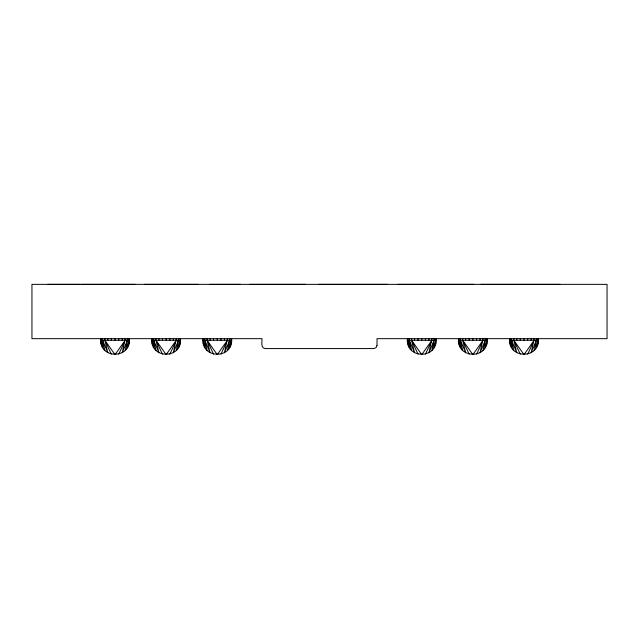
<?xml version="1.0" encoding="UTF-8"?>
<svg xmlns="http://www.w3.org/2000/svg" width="639" height="639" viewBox="0 0 639 639"><rect width="100%" height="100%" fill="white"/><g stroke="black" fill="none" stroke-linecap="round" stroke-linejoin="round"><path stroke-width="0.96" d="M100.642 338.67C98.702 359.366 131.338 359.366 129.397 338.67M151.762 338.67C149.822 359.366 182.458 359.366 180.517 338.67M202.882 338.67C200.942 359.366 233.578 359.366 231.637 338.67M407.362 338.67C405.422 359.366 438.058 359.366 436.117 338.67M458.482 338.67C456.542 359.366 489.178 359.366 487.237 338.67M509.602 338.67C507.662 359.366 540.298 359.366 538.357 338.67M127.473 347.456L128.91 340.267L125.188 350.436L127.473 338.67M178.593 347.456L180.03 340.267L176.308 350.436L178.593 338.67M229.713 347.456L231.15 340.267L227.428 350.436L229.713 338.67M434.193 347.456L435.63 340.267L431.908 350.436L434.193 338.67M485.313 347.456L486.75 340.267L483.028 350.436L485.313 338.67M536.433 347.456L537.87 340.267L534.148 350.436L536.433 338.67M127.473 340.267L122.209 352.72L125.188 338.67M178.593 340.267L173.329 352.72L176.308 338.67M229.713 340.267L224.449 352.72L227.428 338.67M434.193 340.267L428.929 352.72L431.908 338.67M485.313 340.267L480.049 352.72L483.028 338.67M536.433 340.267L531.169 352.72L534.148 338.67M118.742 354.158L125.188 340.267L115.02 354.645L104.852 340.267L104.852 338.67M169.862 354.158L176.308 340.267L166.14 354.645L155.972 340.267L155.972 338.67M220.982 354.158L227.428 340.267L217.26 354.645L207.092 340.267L207.092 338.67M425.462 354.158L431.908 340.267L421.74 354.645L411.572 340.267L411.572 338.67M476.582 354.158L483.028 340.267L472.86 354.645L462.692 340.267L462.692 338.67M527.702 354.158L534.148 340.267L523.98 354.645L513.812 340.267L513.812 338.67M100.642 340.267L129.397 340.267M151.762 340.267L180.517 340.267M202.882 340.267L231.637 340.267M407.362 340.267L436.117 340.267M458.482 340.267L487.237 340.267M509.602 340.267L538.357 340.267M520.258 354.158L513.812 340.267L516.791 352.72L511.527 340.267L511.527 338.67M469.138 354.158L462.692 340.267L465.671 352.72L460.407 340.267L460.407 338.67M418.018 354.158L411.572 340.267L414.551 352.72L409.287 340.267L409.287 338.67M213.538 354.158L207.092 340.267L210.071 352.72L204.807 340.267L204.807 338.67M162.418 354.158L155.972 340.267L158.951 352.72L153.687 340.267L153.687 338.67M111.298 354.158L104.852 340.267L107.831 352.72L102.567 340.267L102.567 338.67M511.527 340.267L513.812 350.436L510.09 340.267L511.527 347.456M460.407 340.267L462.692 350.436L458.97 340.267L460.407 347.456M409.287 340.267L411.572 350.436L407.85 340.267L409.287 347.456M204.807 340.267L207.092 350.436L203.37 340.267L204.807 347.456M153.687 340.267L155.972 350.436L152.25 340.267L153.687 347.456M102.567 340.267L104.852 350.436L101.13 340.267L102.567 347.456M560.012 284.355L481.111 284.355M537.87 338.67L537.87 343.99M531.169 338.67L531.169 340.267M527.702 338.67L527.702 340.267M523.98 338.67L523.98 340.267M520.258 338.67L520.258 340.267M516.791 338.67L516.791 340.267M510.09 338.67L510.09 343.99M486.75 338.67L486.75 343.99M480.049 338.67L480.049 340.267M476.582 338.67L476.582 340.267M473.747 284.355L398.001 284.355M472.86 338.67L472.86 340.267M469.138 338.67L469.138 340.267M465.671 338.67L465.671 340.267M458.97 338.67L458.97 343.99M435.63 338.67L435.63 343.99M428.929 338.67L428.929 340.267M425.462 338.67L425.462 340.267M421.74 338.67L421.74 340.267M418.018 338.67L418.018 340.267M414.551 338.67L414.551 340.267M407.85 338.67L407.85 343.99M387.474 284.355L319.093 284.355M305.418 284.355L249.665 284.355M240.192 284.355L209.688 284.355M231.15 338.67L231.15 343.99M224.449 338.67L224.449 340.267M220.982 338.67L220.982 340.267M217.26 338.67L217.26 340.267M213.538 338.67L213.538 340.267M210.071 338.67L210.071 340.267M203.37 338.67L203.37 343.99M198.114 284.355L144.462 284.355M180.03 338.67L180.03 343.99M173.329 338.67L173.329 340.267M169.862 338.67L169.862 340.267M166.14 338.67L166.14 340.267M162.418 338.67L162.418 340.267M158.951 338.67L158.951 340.267M152.25 338.67L152.25 343.99M134.989 284.355L81.337 284.355M128.91 338.67L128.91 343.99M122.209 338.67L122.209 340.267M118.742 338.67L118.742 340.267M115.02 338.67L115.02 340.267M111.298 338.67L111.298 340.267M107.831 338.67L107.831 340.267M101.13 338.67L101.13 343.99M79.875 284.355L47.925 284.355M377.01 345.379L376.075 347.64L373.815 348.574L265.185 348.574C260.361 348.183 262.246 341.681 261.99 338.67L31.95 338.67L31.95 284.355L607.05 284.355L607.05 338.67L377.01 338.67L377.01 345.379"/></g></svg>
